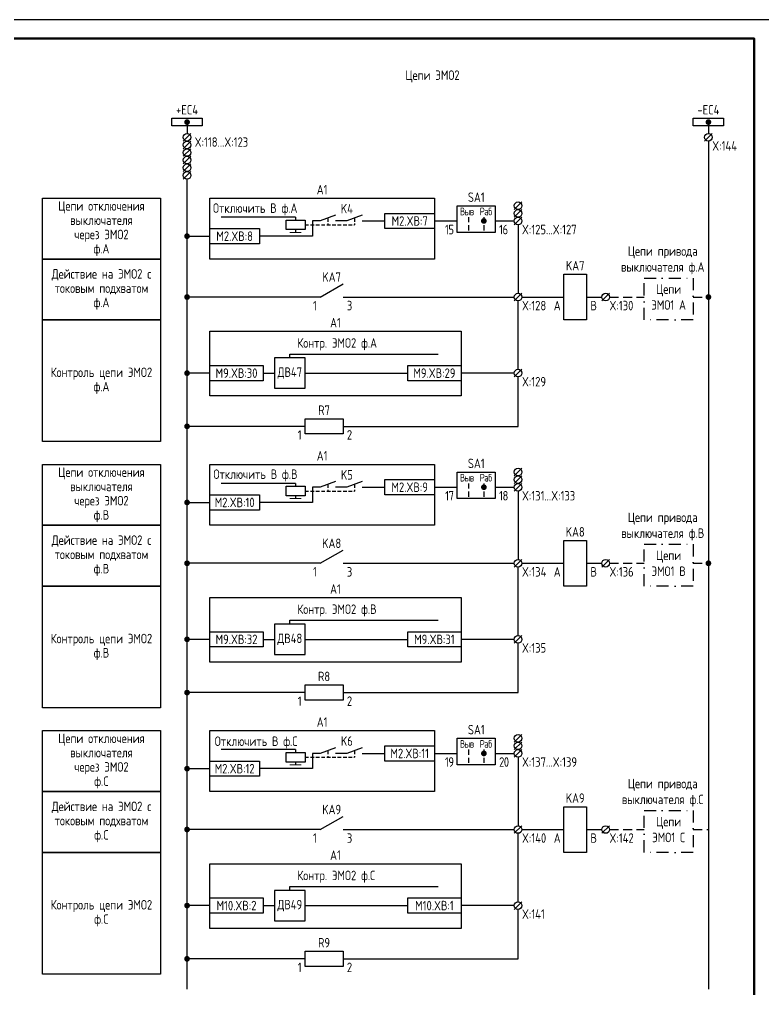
# Model space of a CAD drawing. Header units: millimetres. Extents: x -774 to 4101, y -90 to 618.
# Drawn here: x 1901.9 to 2097.5, y 41.9 to 297 of the extents above; entities that cross this region are included whole.
import ezdxf

# ---------------------------------------------------------------- set-up
doc = ezdxf.new("R2010")
doc.units = ezdxf.units.MM
doc.linetypes.add('HIDDEN2', pattern=[4.7625, 3.175, -1.5875])
doc.linetypes.add('штрихпунктирная', pattern=[25.4, 12.7, -6.35, 0, -6.35])
doc.styles.add('Gost_type_A', font='GOST_A.TTF')

# ---------------------------------------------------------------- blocks, each defined once
blk = doc.blocks.new('Формат_А3')
blk.add_lwpolyline([(-420, 297), (0, 297), (0, 0), (-420, 0)], close=True)
at = {"lineweight": 50}
blk.add_lwpolyline([(-400, 292), (-5, 292), (-5, 5), (-400, 5)], close=True, dxfattribs=at)
blk = doc.blocks.new('POINT')
at = {"const_width": 0.75}
blk.add_lwpolyline([(-0.375, 0, 1), (0.375, 0, 1)], format="xyb", close=True, dxfattribs=at)
blk = doc.blocks.new('Шинка')
blk.add_lwpolyline([(-4, 1), (4, 1), (4, -1), (-4, -1)], close=True)
blk.add_blockref('POINT', (0, 0))
blk = doc.blocks.new('Переключатель_положение')
for p, q in [((2, 1), (2, -0.34)), ((2, -1.14), (2, -2.49))]:
    blk.add_line(p, q)

msp = doc.modelspace()

# ---------------------------------------------------------------- linework, layer by layer
for p, q in [((1946, 270), (1946, 267)), ((2083, 270), (2083, 267)), ((1947, 267), (1945, 265)), ((2084, 267), (2082, 265)), ((1947, 265), (1945, 263)), ((1947, 263), (1945, 261)), ((2083, 265), (2083, 42)), ((1947, 261), (1945, 259)), ((1947, 259), (1945, 257)), ((1947, 257), (1945, 255)), ((1946, 42), (1946, 255)), ((2034, 249), (2032, 247)), ((1974.5, 245), (1955, 245)), ((1974.5, 245), (1974.5, 244.25)), ((2034, 247), (2032, 245)), ((2034, 245), (2032, 243)), ((2011, 244), (2017, 244)), ((2027, 244), (2032, 244)), ((2033, 243), (2033, 225)), ((1946, 240), (1952, 240)), ((1974.5, 241.75), (1974.5, 241)), ((1981, 224), (1987, 227.46)), ((2034, 225), (2032, 223)), ((2057, 225), (2055, 223)), ((1981, 224), (1946, 224)), ((1987, 224), (2032, 224)), ((2033, 205), (2033, 223)), ((2034, 224), (2045, 224)), ((2051, 224), (2055, 224)), ((1973, 209), (2012, 209)), ((1973, 208), (1973, 209)), ((2034, 205), (2032, 203)), ((1952, 204), (1946, 204)), ((1966, 204), (1969, 204)), ((1977, 204), (2004, 204)), ((2032, 204), (2018, 204)), ((2033, 201), (2033, 203)), ((2033, 190), (2033, 201)), ((1977, 190), (1946, 190)), ((1987, 190), (2033, 190)), ((2034, 179), (2032, 177)), ((2034, 177), (2032, 175)), ((1974.5, 175), (1955, 175)), ((1974.5, 175), (1974.5, 174.25)), ((2011, 174), (2017, 174)), ((2027, 174), (2032, 174)), ((2034, 175), (2032, 173)), ((1974.5, 171.75), (1974.5, 171)), ((2033, 173), (2033, 155)), ((1946, 170), (1952, 170)), ((1981, 154), (1987, 157.46)), ((1981, 154), (1946, 154)), ((1987, 154), (2032, 154)), ((2034, 155), (2032, 153)), ((2034, 154), (2045, 154)), ((2051, 154), (2055, 154)), ((2057, 155), (2055, 153)), ((2033, 135), (2033, 153)), ((1973, 139), (2012, 139)), ((1973, 138), (1973, 139)), ((1952, 134), (1946, 134)), ((1966, 134), (1969, 134)), ((1977, 134), (2004, 134)), ((2032, 134), (2018, 134)), ((2034, 135), (2032, 133)), ((2033, 131), (2033, 133)), ((2033, 120), (2033, 131)), ((1977, 120), (1946, 120)), ((1987, 120), (2033, 120)), ((2034, 109), (2032, 107)), ((1974.5, 105), (1955, 105)), ((1974.5, 105), (1974.5, 104.25)), ((2034, 107), (2032, 105)), ((2034, 105), (2032, 103)), ((2011, 104), (2017, 104)), ((2027, 104), (2032, 104)), ((2033, 103), (2033, 85)), ((1946, 100), (1952, 100)), ((1974.5, 101.75), (1974.5, 101)), ((1981, 84), (1987, 87.46)), ((2034, 85), (2032, 83)), ((2057, 85), (2055, 83)), ((1981, 84), (1946, 84)), ((1987, 84), (2032, 84)), ((2033, 65), (2033, 83)), ((2034, 84), (2045, 84)), ((2051, 84), (2055, 84)), ((1973, 69), (2012, 69)), ((1973, 68), (1973, 69)), ((1952, 64), (1946, 64)), ((1966, 64), (1969, 64)), ((1977, 64), (2004, 64)), ((2032, 64), (2018, 64)), ((2034, 65), (2032, 63)), ((2033, 61), (2033, 63)), ((2033, 50), (2033, 61)), ((1977, 50), (1946, 50)), ((1987, 50), (2033, 50))]:
    msp.add_line(p, q)
at = {"linetype": 'Continuous', "lineweight": 25, "ltscale": 4.32}
for p, q in [((1985, 245.5), (1981, 244)), ((1992, 245.5), (1988, 244)), ((1985, 175.5), (1981, 174)), ((1992, 175.5), (1988, 174)), ((1985, 105.5), (1981, 104)), ((1992, 105.5), (1988, 104))]:
    msp.add_line(p, q, dxfattribs=at)
at = {"linetype": 'HIDDEN2', "ltscale": 0.3}
for p, q in [((1977, 243), (1990, 243)), ((1983, 244.75), (1983, 243.07)), ((1990, 244.75), (1990, 243)), ((1983, 174.75), (1983, 173.07)), ((1990, 174.75), (1990, 173)), ((1977, 173), (1990, 173)), ((1983, 104.75), (1983, 103.07)), ((1990, 104.75), (1990, 103)), ((1977, 103), (1990, 103))]:
    msp.add_line(p, q, dxfattribs=at)
at = {"linetype": 'Continuous', "lineweight": 25, "ltscale": 1.08}
for p, q in [((1981, 244), (1979, 244)), ((1979, 244), (1979, 240)), ((1988, 244), (1985, 244)), ((1992, 244), (1998, 244)), ((1979, 240), (1965, 240)), ((1981, 174), (1979, 174)), ((1979, 174), (1979, 170)), ((1988, 174), (1985, 174)), ((1992, 174), (1998, 174)), ((1979, 170), (1965, 170)), ((1981, 104), (1979, 104)), ((1979, 104), (1979, 100)), ((1988, 104), (1985, 104)), ((1992, 104), (1998, 104)), ((1979, 100), (1965, 100))]:
    msp.add_line(p, q, dxfattribs=at)
at = {"linetype": 'HIDDEN2', "ltscale": 0.75}
for p, q in [((2057, 224), (2066.11, 224)), ((2079, 224), (2083, 224)), ((2057, 154), (2066.11, 154)), ((2079, 154), (2083, 154)), ((2057, 84), (2066.11, 84)), ((2079, 84), (2083, 84))]:
    msp.add_line(p, q, dxfattribs=at)
at = {"lineweight": 25}
for points in [[(1939, 234), (1908, 234), (1908, 250), (1939, 250)], [(1939, 218), (1908, 218), (1908, 234), (1939, 234)], [(1939, 186), (1908, 186), (1908, 218), (1939, 218)], [(1939, 164), (1908, 164), (1908, 180), (1939, 180)], [(1939, 148), (1908, 148), (1908, 164), (1939, 164)], [(1939, 116), (1908, 116), (1908, 148), (1939, 148)], [(1939, 94), (1908, 94), (1908, 110), (1939, 110)], [(1939, 78), (1908, 78), (1908, 94), (1939, 94)], [(1939, 46), (1908, 46), (1908, 78), (1939, 78)]]:
    msp.add_lwpolyline(points, close=True, dxfattribs=at)
for points in [[(1952, 250), (2011, 250), (2011, 234), (1952, 234)], [(2017, 248), (2027, 248), (2027, 241), (2017, 241)], [(1998, 246), (2011, 246), (2011, 242), (1998, 242)], [(1977, 244.25), (1977, 241.75), (1972, 241.75), (1972, 244.25)], [(1952, 242), (1965, 242), (1965, 238), (1952, 238)], [(2045, 230), (2051, 230), (2051, 218), (2045, 218)], [(1952, 215), (2018, 215), (2018, 198), (1952, 198)], [(1952, 206), (1966, 206), (1966, 202), (1952, 202)], [(2004, 206), (2018, 206), (2018, 202), (2004, 202)], [(1977, 192), (1987, 192), (1987, 188), (1977, 188)], [(1952, 180), (2011, 180), (2011, 164), (1952, 164)], [(2017, 178), (2027, 178), (2027, 171), (2017, 171)], [(1977, 174.25), (1977, 171.75), (1972, 171.75), (1972, 174.25)], [(1998, 176), (2011, 176), (2011, 172), (1998, 172)], [(1952, 172), (1965, 172), (1965, 168), (1952, 168)], [(2045, 160), (2051, 160), (2051, 148), (2045, 148)], [(1952, 145), (2018, 145), (2018, 128), (1952, 128)], [(1952, 136), (1966, 136), (1966, 132), (1952, 132)], [(2004, 136), (2018, 136), (2018, 132), (2004, 132)], [(1977, 122), (1987, 122), (1987, 118), (1977, 118)], [(1952, 110), (2011, 110), (2011, 94), (1952, 94)], [(2017, 108), (2027, 108), (2027, 101), (2017, 101)], [(1998, 106), (2011, 106), (2011, 102), (1998, 102)], [(1977, 104.25), (1977, 101.75), (1972, 101.75), (1972, 104.25)], [(1952, 102), (1965, 102), (1965, 98), (1952, 98)], [(2045, 90), (2051, 90), (2051, 78), (2045, 78)], [(1952, 75), (2018, 75), (2018, 58), (1952, 58)], [(1952, 66), (1966, 66), (1966, 62), (1952, 62)], [(2004, 66), (2018, 66), (2018, 62), (2004, 62)], [(1977, 52), (1987, 52), (1987, 48), (1977, 48)]]:
    msp.add_lwpolyline(points, close=True)
at = {"lineweight": 18}
for points in [[(1976, 241), (1973, 241)], [(1976, 171), (1973, 171)], [(1976, 101), (1973, 101)]]:
    msp.add_lwpolyline(points, close=True, dxfattribs=at)
at = {"linetype": 'штрихпунктирная', "ltscale": 0.25}
for points in [[(2066.11, 229), (2079, 229), (2079, 218), (2066.11, 218)], [(2066.11, 159), (2079, 159), (2079, 148), (2066.11, 148)], [(2066.11, 89), (2079, 89), (2079, 78), (2066.11, 78)]]:
    msp.add_lwpolyline(points, close=True, dxfattribs=at)
at = {"ltscale": 4}
for points in [[(1969, 200), (1977, 200), (1977, 208), (1969, 208)], [(1969, 130), (1977, 130), (1977, 138), (1969, 138)], [(1969, 60), (1977, 60), (1977, 68), (1969, 68)]]:
    msp.add_lwpolyline(points, close=True, dxfattribs=at)
for centre in [(1946, 266), (2083, 266), (1946, 264), (1946, 262), (1946, 260), (1946, 258), (1946, 256), (2033, 248), (2033, 246), (2033, 244), (2033, 224), (2056, 224), (2033, 204), (2033, 178), (2033, 176), (2033, 174), (2033, 154), (2056, 154), (2033, 134), (2033, 108), (2033, 106), (2033, 104), (2033, 84), (2056, 84), (2033, 64)]:
    msp.add_circle(centre, 1)

# ---------------------------------------------------------------- block references
at = {"color": 1}
msp.add_blockref('Формат_А3', (2100, 0), dxfattribs=at)
for name, p in [('Шинка', (1946, 270)), ('Шинка', (2083, 270)), ('Переключатель_положение', (2018, 244)), ('Переключатель_положение', (2022, 244)), ('POINT', (2024, 244)), ('POINT', (1946, 240)), ('POINT', (1946, 224)), ('POINT', (2083, 224)), ('POINT', (1946, 204)), ('POINT', (1946, 190)), ('Переключатель_положение', (2018, 174)), ('POINT', (2024, 174)), ('Переключатель_положение', (2022, 174)), ('POINT', (1946, 170)), ('POINT', (1946, 154)), ('POINT', (2083, 154)), ('POINT', (1946, 134)), ('POINT', (1946, 120)), ('Переключатель_положение', (2018, 104)), ('POINT', (2024, 104)), ('Переключатель_положение', (2022, 104)), ('POINT', (1946, 100)), ('POINT', (1946, 84)), ('POINT', (1946, 64)), ('POINT', (1946, 50))]:
    msp.add_blockref(name, p)

# ---------------------------------------------------------------- texts
at = {"lineweight": 25, "char_height": 2.5, "line_spacing_factor": 0.9, "style": 'Gost_type_A'}
for s, insert, width, attachment_point in [('Цепи ЭМО2', (2010.5, 282), 136.998, 5), ('X:118...X:123', (1948, 266), 16, 1), ('X:144', (2084, 265), 8, 1), ('A1', (1981.49, 251), 59, 8), ('Цепи отключения выключателя\\Pчерез ЭМО2\\Pф.А', (1923.5, 242), 31, 5), ('X:125...X:127', (2034, 243), 8.9978, 1), ('Действие на ЭМО2 с токовым подхватом\\Pф.А', (1923.5, 226), 31, 5), ('X:128', (2034, 223), 8.9978, 1), ('X:130', (2057, 223), 8, 1), ('A1', (1985, 216), 65.9942, 8), ('Контроль цепи ЭМО2\\Pф.А', (1923.5, 202), 31, 5), ('X:129', (2034, 203), 8, 1), ('R7', (1982, 193), 10, 8), ('{\\T0.9;1}', (1976, 189), 5, 3), ('{\\T0.9;2}', (1988, 189), 5, 1), ('A1', (1981.49, 181), 59, 8), ('Цепи отключения выключателя\\Pчерез ЭМО2\\Pф.В', (1923.5, 172), 31, 5), ('X:131...X:133', (2034, 173), 8.9978, 1), ('Действие на ЭМО2 с токовым подхватом\\Pф.В', (1923.5, 156), 31, 5), ('X:134', (2034, 153), 8.9978, 1), ('X:136', (2057, 153), 8, 1), ('A1', (1985, 146), 65.9942, 8), ('Контроль цепи ЭМО2\\Pф.В', (1923.5, 132), 31, 5), ('X:135', (2034, 133), 8, 1), ('R8', (1982, 123), 10, 8), ('{\\T0.9;1}', (1976, 119), 5, 3), ('{\\T0.9;2}', (1988, 119), 5, 1), ('A1', (1981.49, 111), 59, 8), ('Цепи отключения выключателя\\Pчерез ЭМО2\\Pф.C', (1923.5, 102), 31, 5), ('X:137...X:139', (2034, 103), 8.9978, 1), ('Действие на ЭМО2 с токовым подхватом\\Pф.C', (1923.5, 86), 31, 5), ('X:140', (2034, 83), 8.9978, 1), ('X:142', (2057, 83), 8, 1), ('A1', (1985, 76), 65.9942, 8), ('Контроль цепи ЭМО2\\Pф.C', (1923.5, 62), 31, 5), ('X:141', (2034, 63), 8, 1), ('R9', (1982, 53), 10, 8), ('{\\T0.9;1}', (1976, 49), 5, 3), ('{\\T0.9;2}', (1988, 49), 5, 1)]:
    msp.add_mtext(s, dxfattribs=dict(at, insert=insert, width=width, attachment_point=attachment_point))
at = {"style": 'Gost_type_A'}
for s, insert, char_height, width, attachment_point in [('+EC4', (1946, 272), 2.5, 10, 8), ('-EC4', (2083, 272), 2.5, 10, 8), ('SA1', (2022, 249), 2.5, 10, 8), ('Отключить В ф.А', (1975, 247.05), 2.5, 23.0044, 6), ('K4', (1987.99, 246), 2.5, 6, 8), ('{\\T0.9;Выв}', (2019.5, 246.5), 2, 5, 5), ('{\\T0.9;Раб}', (2024.5, 246.5), 2, 5, 5), ('М2.XВ:7', (2004.5, 244), 2.5, 13, 5), ('{\\T0.9;15}', (2016, 243), 2.5, 5, 3), ('{\\T0.9;16}', (2028, 243), 2.5, 5, 1), ('М2.XВ:8', (1958.5, 240), 2.5, 13, 5), ('Цепи привода\\Pвыключателя ф.А', (2071, 230), 2.5, 23, 8), ('KA7', (2048, 231), 2.5, 18, 8), ('KA7', (1984, 228), 2.5, 18, 8), ('Цепи\\PЭМО1 А', (2072.55, 224), 2.5, 12.8936, 5), ('{\\T0.9;1}', (1980, 223), 2.5, 5, 3), ('{\\T0.9;3}', (1988, 223), 2.5, 5, 1), ('{\\T0.9;А}', (2044, 223), 2.5, 5, 3), ('{\\T0.9;B}', (2052, 223), 2.5, 5, 1), ('Контр. ЭМО2 ф.А', (1975, 210), 2.5, 35.7119, 7), ('M9.XВ:30', (1959, 204), 2.5, 14, 5), ('ДВ47', (1973, 204), 2.5, 7.9998, 5), ('M9.XВ:29', (2011, 204), 2.5, 14, 5), ('SA1', (2022, 179), 2.5, 10, 8), ('Отключить В ф.В', (1975, 177.09), 2.5, 23.0044, 6), ('K5', (1987.99, 176), 2.5, 6, 8), ('{\\T0.9;Выв}', (2019.5, 176.5), 2, 5, 5), ('{\\T0.9;Раб}', (2024.5, 176.5), 2, 5, 5), ('М2.XВ:9', (2004.5, 174), 2.5, 13, 5), ('М2.XВ:10', (1958.5, 170), 2.5, 13, 5), ('{\\T0.9;17}', (2016, 173), 2.5, 5, 3), ('{\\T0.9;18}', (2028, 173), 2.5, 5, 1), ('Цепи привода\\Pвыключателя ф.В', (2071, 160), 2.5, 23, 8), ('KA8', (2048, 161), 2.5, 18, 8), ('KA8', (1984, 158), 2.5, 18, 8), ('Цепи\\PЭМО1 В', (2072.55, 154), 2.5, 12.8936, 5), ('{\\T0.9;1}', (1980, 153), 2.5, 5, 3), ('{\\T0.9;3}', (1988, 153), 2.5, 5, 1), ('{\\T0.9;А}', (2044, 153), 2.5, 5, 3), ('{\\T0.9;B}', (2052, 153), 2.5, 5, 1), ('Контр. ЭМО2 ф.В', (1975, 140), 2.5, 35.7119, 7), ('M9.XВ:32', (1959, 134), 2.5, 14, 5), ('ДВ48', (1973, 134), 2.5, 7.9998, 5), ('M9.XВ:31', (2011, 134), 2.5, 14, 5), ('SA1', (2022, 109), 2.5, 10, 8), ('Отключить В ф.С', (1975, 106.88), 2.5, 23.0044, 6), ('K6', (1987.99, 106), 2.5, 6, 8), ('{\\T0.9;Выв}', (2019.5, 106.5), 2, 5, 5), ('{\\T0.9;Раб}', (2024.5, 106.5), 2, 5, 5), ('М2.XВ:11', (2004.5, 104), 2.5, 13, 5), ('{\\T0.9;19}', (2016, 103), 2.5, 5, 3), ('{\\T0.9;20}', (2028, 103), 2.5, 5, 1), ('М2.XВ:12', (1958.5, 100), 2.5, 13, 5), ('Цепи привода\\Pвыключателя ф.С', (2071, 90), 2.5, 23, 8), ('KA9', (2048, 91), 2.5, 18, 8), ('KA9', (1984, 88), 2.5, 18, 8), ('Цепи\\PЭМО1 С', (2072.55, 84), 2.5, 12.8936, 5), ('{\\T0.9;1}', (1980, 83), 2.5, 5, 3), ('{\\T0.9;3}', (1988, 83), 2.5, 5, 1), ('{\\T0.9;А}', (2044, 83), 2.5, 5, 3), ('{\\T0.9;B}', (2052, 83), 2.5, 5, 1), ('Контр. ЭМО2 ф.С', (1975, 70), 2.5, 35.7119, 7), ('{\\C0;M10.XВ:2}', (1959, 64), 2.5, 14, 5), ('ДВ49', (1973, 64), 2.5, 7.9998, 5), ('{\\C0;М10.XВ:1}', (2011, 64), 2.5, 14, 5)]:
    msp.add_mtext(s, dxfattribs=dict(at, insert=insert, char_height=char_height, width=width, attachment_point=attachment_point))

doc.saveas('drawing.dxf')
